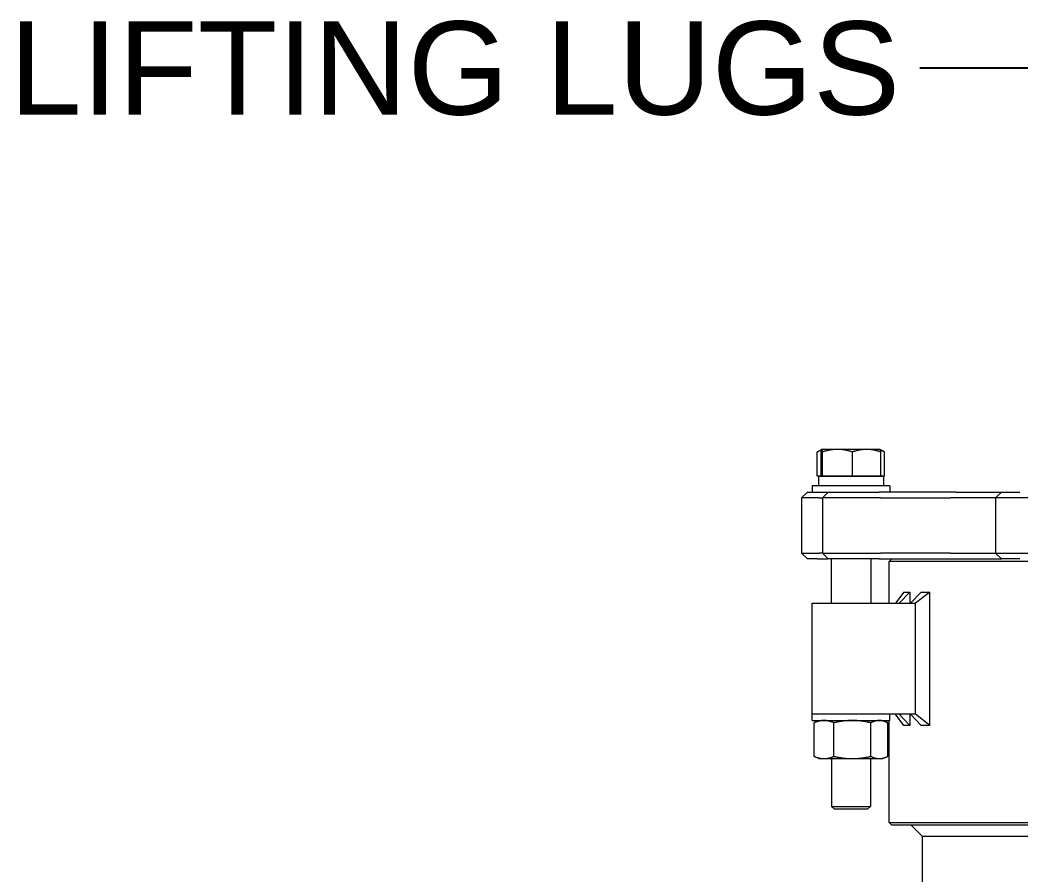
# Model space of a CAD drawing. Header units: inches. Extents: x 17 to 469, y 7 to 301.
# Drawn here: x 187.85 to 210.36, y 128.18 to 147.41 of the extents above; entities that cross this region are included whole.
import ezdxf

# ---------------------------------------------------------------- set-up
doc = ezdxf.new("R2010")
doc.units = ezdxf.units.IN
doc.header["$LTSCALE"] = 14
doc.header["$MEASUREMENT"] = 0
doc.layers.add('Symbol (ANSI)', color=7, linetype='Continuous', lineweight=25)
doc.layers.add('Visible (ANSI)', color=7, linetype='Continuous', lineweight=50)
doc.styles.add('MEMCOR Medium', font='arial.ttf')
doc.dimstyles.new('Default (ANSI)$7', dxfattribs={"dimscale": 14, "dimtxt": 0.15, "dimasz": 0.098425, "dimexe": 0.125, "dimexo": 0.0625, "dimgap": 0.031496, "dimtad": 0, "dimtih": 1, "dimtoh": 1, "dimdec": 4, "dimrnd": 1e-08, "dimzin": 3, "dimdsep": 46, "dimlunit": 5, "dimtxsty": 'MEMCOR Medium', "dimcen": 0.09, "dimdle": 0.393701, "dimclrd": 256, "dimclre": 256, "dimclrt": 256, "dimadec": 0, "dimazin": 1, "dimtfac": 0.8, "dimtofl": 0, "dimtmove": 0, "dimatfit": 3, "dimfxl": 1, "dimfrac": 1, "dimtolj": 1, "dimtzin": 4, "dimlwd": -1, "dimlwe": -1, "dimarcsym": 0})

msp = doc.modelspace()

# ---------------------------------------------------------------- linework, layer by layer
at = {"layer": 'Visible (ANSI)', "linetype": 'Continuous', "lineweight": 18}
for p, q in [((205.89499, 137.74015), (205.81237, 137.69245)), ((205.89564, 137.74052), (205.89499, 137.74015)), ((205.89629, 137.74052), (205.89564, 137.74052)), ((206.24917, 137.74052), (205.89629, 137.74052)), ((206.90452, 137.74052), (206.24917, 137.74052)), ((207.20764, 137.74052), (206.90452, 137.74052)), ((207.20764, 137.74052), (207.20829, 137.74015)), ((207.20829, 137.74015), (207.29091, 137.69245)), ((205.7949, 137.13652), (205.7949, 137.68193)), ((205.87948, 137.13652), (205.87948, 137.68193)), ((205.91309, 137.13652), (205.91309, 137.68193)), ((206.58525, 137.13652), (206.58525, 137.68193)), ((207.2238, 137.13652), (207.2238, 137.68193)), ((207.30838, 137.13652), (207.30838, 137.68193)), ((205.87948, 137.13652), (205.7949, 137.13652)), ((205.82214, 137.13652), (207.28114, 137.13652)), ((205.82214, 137.13652), (205.82214, 136.91752)), ((205.89629, 137.13652), (205.87948, 137.13652)), ((205.89564, 137.13652), (205.89564, 137.13652)), ((205.91309, 137.13652), (205.89629, 137.13652)), ((206.24917, 137.13652), (205.91309, 137.13652)), ((206.58525, 137.13652), (206.24917, 137.13652)), ((206.90452, 137.13652), (206.58525, 137.13652)), ((207.2238, 137.13652), (206.90452, 137.13652)), ((207.20764, 137.13652), (207.20764, 137.13652)), ((207.30838, 137.13652), (207.2238, 137.13652)), ((207.28114, 137.13652), (207.28114, 136.91752)), ((207.42664, 136.91752), (205.67664, 136.91752)), ((205.67664, 136.91752), (205.67664, 136.7769)), ((207.42664, 136.91752), (207.42664, 136.7769)), ((205.57238, 136.7769), (205.44238, 136.6469)), ((205.46395, 136.6469), (205.44238, 136.6469)), ((205.44238, 136.6469), (205.44238, 135.4069)), ((205.52691, 136.6469), (205.46395, 136.6469)), ((205.83542, 136.6469), (205.52691, 136.6469)), ((205.57238, 136.7769), (205.59115, 136.7769)), ((205.59115, 136.7769), (205.65369, 136.7769)), ((205.65369, 136.7769), (205.67664, 136.7769)), ((205.67664, 136.7769), (206.03895, 136.7769)), ((205.83542, 136.6469), (205.90895, 136.6469)), ((206.03895, 136.7769), (205.90895, 136.6469)), ((205.92015, 136.6469), (205.90895, 136.6469)), ((205.90895, 136.6469), (205.90895, 135.4069)), ((206.00939, 136.6469), (205.92015, 136.6469)), ((207.21884, 136.6469), (206.00939, 136.6469)), ((206.03895, 136.7769), (206.04432, 136.7769)), ((206.04432, 136.7769), (206.13297, 136.7769)), ((206.13297, 136.7769), (207.18519, 136.7769)), ((208.1705, 136.7769), (207.18519, 136.7769)), ((207.21884, 136.6469), (208.20415, 136.6469)), ((208.91306, 136.7769), (208.1705, 136.7769)), ((208.20415, 136.6469), (208.79348, 136.6469)), ((209.80635, 136.6469), (208.79348, 136.6469)), ((208.91306, 136.7769), (209.93635, 136.7769)), ((209.93635, 136.7769), (209.80635, 136.6469)), ((210.06229, 136.6469), (209.80635, 136.6469)), ((209.80635, 136.6469), (209.80635, 135.4069)), ((209.93635, 136.7769), (210.15902, 136.7769)), ((210.26058, 136.6469), (210.06229, 136.6469)), ((210.15902, 136.7769), (210.35599, 136.7769)), ((210.62084, 136.6469), (210.26058, 136.6469)), ((205.44238, 135.4069), (205.46395, 135.4069)), ((205.57238, 135.2769), (205.44238, 135.4069)), ((205.46395, 135.4069), (205.52691, 135.4069)), ((205.52691, 135.4069), (205.83542, 135.4069)), ((205.59115, 135.2769), (205.57238, 135.2769)), ((205.65369, 135.2769), (205.59115, 135.2769)), ((205.80178, 135.2769), (205.65369, 135.2769)), ((205.80178, 135.2769), (206.03895, 135.2769)), ((205.90895, 135.4069), (205.83542, 135.4069)), ((205.90895, 135.4069), (205.92015, 135.4069)), ((206.03895, 135.2769), (205.90895, 135.4069)), ((205.92015, 135.4069), (206.00939, 135.4069)), ((206.00939, 135.4069), (207.21884, 135.4069)), ((206.04432, 135.2769), (206.03895, 135.2769)), ((206.13297, 135.2769), (206.04432, 135.2769)), ((206.10414, 135.2769), (206.10414, 134.2769)), ((207.18519, 135.2769), (206.13297, 135.2769)), ((206.99914, 135.2769), (206.99914, 134.2769)), ((207.18519, 135.2769), (208.1705, 135.2769)), ((208.20415, 135.4069), (207.21884, 135.4069)), ((207.47307, 135.2769), (207.41057, 135.2144)), ((208.1705, 135.2769), (208.74319, 135.2769)), ((208.79348, 135.4069), (208.20415, 135.4069)), ((208.74319, 135.2769), (209.93635, 135.2769)), ((208.79348, 135.4069), (209.80635, 135.4069)), ((209.80635, 135.4069), (210.06229, 135.4069)), ((209.93635, 135.2769), (209.80635, 135.4069)), ((210.15902, 135.2769), (209.93635, 135.2769)), ((210.06229, 135.4069), (210.26058, 135.4069)), ((210.35599, 135.2769), (210.15902, 135.2769)), ((210.26058, 135.4069), (210.62084, 135.4069)), ((210.95647, 135.2144), (207.41057, 135.2144)), ((207.41057, 134.2769), (207.41057, 135.2144)), ((207.74271, 134.52663), (207.55175, 134.2769)), ((207.8776, 134.52663), (207.63456, 134.2769)), ((207.74271, 134.52663), (207.8776, 134.52663)), ((207.8776, 134.52663), (207.8776, 134.2769)), ((208.13272, 134.52663), (207.89338, 134.2769)), ((208.32492, 134.52663), (208.00468, 134.2769)), ((208.13272, 134.52663), (208.32492, 134.52663)), ((208.32492, 131.52716), (208.32492, 134.52663)), ((205.67664, 134.2769), (206.77811, 134.2769)), ((205.67664, 131.7769), (205.67664, 134.2769)), ((206.77811, 134.2769), (208.00468, 134.2769)), ((208.00468, 131.7769), (208.00468, 134.2769)), ((206.77811, 131.7769), (205.67664, 131.7769)), ((206.77811, 131.7769), (205.67664, 131.7769)), ((205.67664, 131.63627), (205.67664, 131.7769)), ((208.00468, 131.7769), (206.77811, 131.7769)), ((207.42664, 131.63627), (207.42664, 131.7769)), ((207.74271, 131.52716), (207.55175, 131.7769)), ((207.8776, 131.52716), (207.63456, 131.7769)), ((207.8776, 131.7769), (207.8776, 131.52716)), ((208.13272, 131.52716), (207.89338, 131.7769)), ((208.32492, 131.52716), (208.00468, 131.7769)), ((205.67664, 131.63627), (207.42664, 131.63627)), ((205.72223, 130.82914), (205.72223, 131.5844)), ((205.83264, 131.63627), (205.74137, 131.59371)), ((206.16884, 130.82914), (206.16884, 131.5844)), ((206.99825, 130.82914), (206.99825, 131.5844)), ((207.27064, 131.63627), (207.36191, 131.59371)), ((207.38105, 130.82914), (207.38105, 131.5844)), ((207.41057, 129.3394), (207.41057, 131.63627)), ((207.8776, 131.52716), (207.74271, 131.52716)), ((208.32492, 131.52716), (208.13272, 131.52716)), ((205.83264, 130.77727), (205.74137, 130.81983)), ((205.83264, 130.77727), (205.94553, 130.77727)), ((205.94553, 130.77727), (206.58354, 130.77727)), ((206.11414, 130.77727), (206.11414, 129.70264)), ((206.58354, 130.77727), (207.18965, 130.77727)), ((206.98914, 130.77727), (206.98914, 129.70264)), ((207.18965, 130.77727), (207.27064, 130.77727)), ((207.27064, 130.77727), (207.36191, 130.81983)), ((206.11414, 129.70264), (206.98914, 129.70264)), ((206.1823, 129.63652), (206.11414, 129.70264)), ((206.92098, 129.63652), (206.1823, 129.63652)), ((206.92098, 129.63652), (206.98914, 129.70264)), ((207.41057, 129.3394), (224.64573, 129.3394)), ((207.47307, 129.2769), (207.41057, 129.3394)), ((224.6065, 129.2769), (207.47307, 129.2769)), ((208.16047, 129.0269), (207.91047, 129.2769)), ((208.16047, 77.4579), (208.16047, 129.0269)), ((224.34474, 129.0269), (208.16047, 129.0269))]:
    msp.add_line(p, q, dxfattribs=at)
for points, weights in [([(205.89629, 137.74052), (205.88849, 137.74052), (205.87948, 137.68193)], [1, 1.0379548493, 1]), ([(205.91309, 137.68193), (205.90409, 137.74052), (205.89629, 137.74052)], [1, 1.0379548493, 1]), ([(206.24917, 137.74052), (206.0932, 137.74052), (205.91309, 137.68193)], [1, 1.0379548493, 1]), ([(206.58525, 137.68193), (206.40515, 137.74052), (206.24917, 137.74052)], [1, 1.0379548493, 1]), ([(206.90452, 137.74052), (206.75635, 137.74052), (206.58525, 137.68193)], [1, 1.0379548493, 1]), ([(207.2238, 137.68193), (207.0527, 137.74052), (206.90452, 137.74052)], [1, 1.0379548493, 1]), ([(207.20829, 137.74015), (207.21549, 137.73599), (207.2238, 137.68193)], [1.00559007881, 1.03491660113, 1]), ([(207.30838, 137.68193), (207.25903, 137.71283), (207.21479, 137.72716)], [1, 1.01965956375, 1.01895290532]), ([(205.88709, 137.72205), (205.84321, 137.70786), (205.7949, 137.68193)], [1.01863942066, 1.01644474912, 1]), ([(205.7949, 137.68193), (205.80374, 137.68747), (205.81237, 137.69245)], [1, 1.00346535316, 1.00629791907]), ([(205.94553, 131.63627), (205.8419, 131.63627), (205.72223, 131.5844)], [1, 1.0379548493, 1]), ([(205.72223, 131.5844), (205.73192, 131.5893), (205.74137, 131.59371)], [1, 1.00346535316, 1.00629791907]), ([(206.16884, 131.5844), (206.04917, 131.63627), (205.94553, 131.63627)], [1, 1.0379548493, 1]), ([(206.58354, 131.63627), (206.39108, 131.63627), (206.16884, 131.5844)], [1, 1.0379548493, 1]), ([(206.99825, 131.5844), (206.77601, 131.63627), (206.58354, 131.63627)], [1, 1.0379548493, 1]), ([(207.18965, 131.63627), (207.10082, 131.63627), (206.99825, 131.5844)], [1, 1.0379548493, 1]), ([(207.38105, 131.5844), (207.27848, 131.63627), (207.18965, 131.63627)], [1, 1.0379548493, 1]), ([(205.72223, 130.82914), (205.8419, 130.77727), (205.94553, 130.77727)], [1, 1.0379548493, 1]), ([(205.74137, 130.81983), (205.73192, 130.82424), (205.72223, 130.82914)], [1.00629791907, 1.00346535316, 1]), ([(205.94553, 130.77727), (206.04917, 130.77727), (206.16884, 130.82914)], [1, 1.0379548493, 1]), ([(206.16884, 130.82914), (206.39108, 130.77727), (206.58354, 130.77727)], [1, 1.0379548493, 1]), ([(206.58354, 130.77727), (206.77601, 130.77727), (206.99825, 130.82914)], [1, 1.0379548493, 1]), ([(206.99825, 130.82914), (207.10082, 130.77727), (207.18965, 130.77727)], [1, 1.0379548493, 1]), ([(207.18965, 130.77727), (207.27848, 130.77727), (207.38105, 130.82914)], [1, 1.0379548493, 1])]:
    msp.add_rational_spline(points, weights, degree=2, dxfattribs=at)

# ---------------------------------------------------------------- texts
at = {"layer": 'Symbol (ANSI)', "insert": (207.65922, 147.37807), "char_height": 2.1000001, "width": 20.0524403, "attachment_point": 3, "style": 'MEMCOR Medium'}
msp.add_mtext('\\fArial|b0|i0;LIFTING LUGS', dxfattribs=at)

# ---------------------------------------------------------------- leaders
at = {"layer": 'Symbol (ANSI)', "annotation_type": 0, "has_hookline": 1, "hookline_direction": 1, "text_width": 19.68213}
msp.add_leader([(214.55728, 140.09605), (211.32599, 146.32807), (208.10016, 146.32807)], dimstyle='Default (ANSI)$7', override={"dimtad": 0}, dxfattribs=at)

doc.saveas('drawing.dxf')
